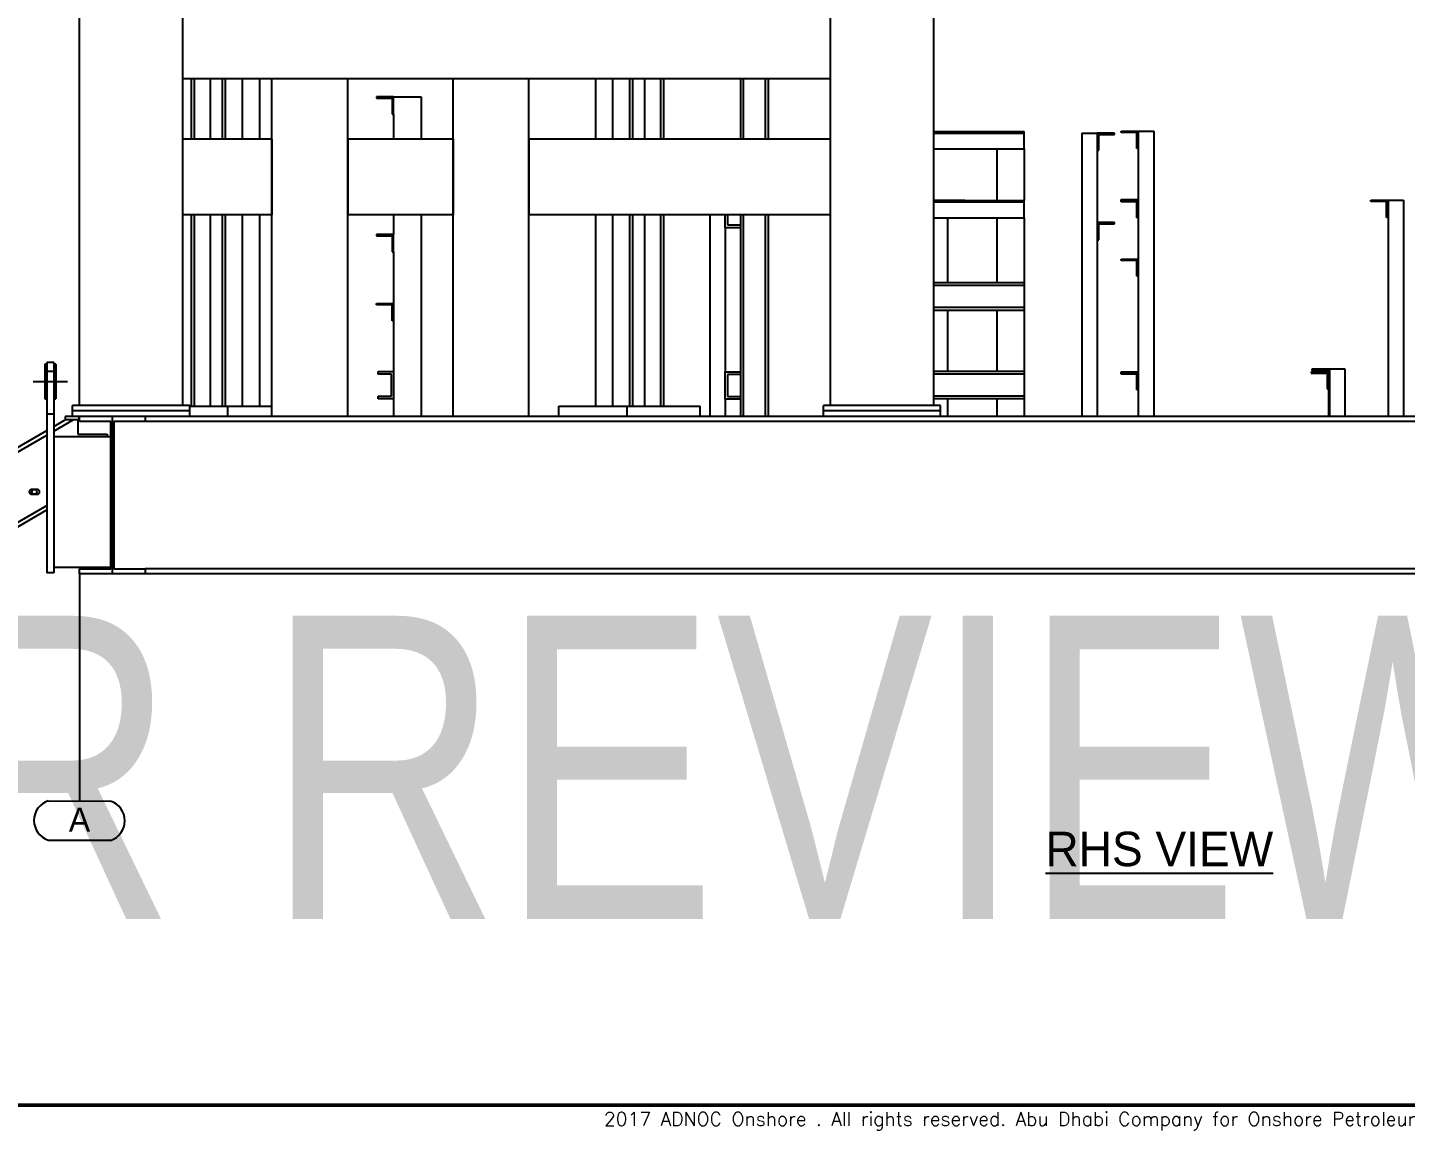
# Model space of a CAD drawing. Header units: millimetres. Extents: x 0 to 16187, y -20471 to 6290.
# Drawn here: x 5714.9 to 6115, y 5088.2 to 5408.4 of the extents above; entities that cross this region are included whole.
import ezdxf
from ezdxf.enums import TextEntityAlignment as Align

# ---------------------------------------------------------------- set-up
doc = ezdxf.new("R2018")
doc.units = ezdxf.units.MM
doc.linetypes.add('CENTERX2', pattern=[20.32, 12.7, -2.54, 2.54, -2.54])
doc.layers.add('BORDER1', color=3, linetype='Continuous')
doc.layers.add('BORDER2', color=7, linetype='Continuous')
doc.styles.add('ROMANC', font='ROMANC', dxfattribs={"height": 5})
doc.styles.add('ROMAND-1', font='ic-romand.shx')
doc.styles.add('ROMANS', font='ROMANS.shx', dxfattribs={"width": 0.8})
doc.styles.add('ROMANT', font='ROMANT', dxfattribs={"height": 4})

# ---------------------------------------------------------------- blocks, each defined once
blk = doc.blocks.new('A$7E9318A25A27D')
at = {"color": 1}
blk.add_line((13.2, 77.36), (13.2, 11.43), dxfattribs=at)
at = {"color": 1, "ltscale": 0.2}
blk.add_line((4.15, 11.48), (22.25, 11.39), dxfattribs=at)
at = {"color": 1, "linetype": 'Continuous', "lineweight": 25}
blk.add_line((4.14, 0.09), (22.29, 0.01), dxfattribs=at)
at = {"color": 1, "ltscale": 0.2}
for centre, radius, start, end in [((5.98, 5.79), 5.98, 107.869, 252.0246), ((20.4, 5.69), 5.99, 287.9651, 71.9697)]:
    blk.add_arc(centre, radius, start, end, dxfattribs=at)
at = {"color": 1, "linetype": 'Continuous', "lineweight": 25}
blk.add_text('A', height=7, rotation=359.9537, dxfattribs=at).set_placement((10.1, 2.5))
blk = doc.blocks.new('*U609')
at = {"layer": 'BORDER1', "color": 154, "true_color": 0x1859a9, "const_width": 1}
blk.add_lwpolyline([(1.81, 811), (1144, 811), (1144, 0), (0, 0), (0, 811)], close=True, dxfattribs=at)
at = {"layer": 'BORDER2', "color": 154, "true_color": 0x1859a9, "style": 'ROMANS'}
blk.add_text('2017 ADNOC Onshore . All rights reserved. Abu Dhabi Company for Onshore Petroleum Operations Ltd. Restricted Circulation', height=4, dxfattribs=at).set_placement((489.5, -2), align=Align.TOP_CENTER)
at = {"layer": 'BORDER2', "flags": 8}
for tag, height, style, p in [('REV-A', 3.24, 'ROMANS', (986.93, 140.25)), ('RE-A', 8.06, 'ROMANT', (1084.63, 7.17))]:
    blk.add_attdef(tag, text='', height=height, dxfattribs=dict(at, style=style)).set_placement(p, align=Align.CENTER)
at = {"layer": 'BORDER2', "style": 'ROMANS', "width": 3.830216}
blk.add_attdef('DATE-A', text='', height=3.24, dxfattribs=at).set_placement((995.51, 140.25), (1008.51, 140.25), align=Align.FIT)
at = {"layer": 'BORDER2'}
for tag, height, style, p in [('DRN-A', 3.24, 'ROMANS', (1018.38, 140.25)), ('CHD-A', 3.24, 'ROMANS', (1032.35, 140.25)), ('APD-A', 3.24, 'ROMANS', (1046.64, 140.25)), ('CONS_CONT_VEND', 4.2, 'ROMANC', (1061.39, 72.83))]:
    blk.add_attdef(tag, text='', height=height, dxfattribs=dict(at, style=style)).set_placement(p, align=Align.CENTER)
at = {"layer": 'BORDER2', "style": 'ROMANS', "width": 0.8}
for tag, p, height in [('1:X', (997.23, 122.55), 3.5), ('LOC', (1042.74, 122.55), 3.5), ('PROJ_NO', (1118.64, 122.55), 3.5), ('CONS_DRG_NO', (1011, 63), 3)]:
    blk.add_attdef(tag, p, '', height=height, dxfattribs=at)
at = {"layer": 'BORDER2', "lineweight": 30, "width": 0.8, "flags": 104}
blk.add_attdef('COMMENTS-A', text='', height=2.2, dxfattribs=at).set_placement((1055.21, 142.07), align=Align.MIDDLE_LEFT)
at = {"layer": 'BORDER2', "style": 'ROMANS', "width": 0.8}
for tag, p in [('PROJECT_TITLE_1', (1061.07, 55.35)), ('PROJECT_TITLE_2', (1061.07, 49.3))]:
    blk.add_attdef(tag, text='', height=3.5, dxfattribs=at).set_placement(p, align=Align.MIDDLE)
at = {"layer": 'BORDER2', "style": 'ROMANT', "width": 0.8}
for tag, p in [('DRG_TITLE_1', (1061.07, 36.31)), ('DRG_TITLE_2', (1061.07, 28.31)), ('DRG_TITLE_3', (1061.07, 20.31))]:
    blk.add_attdef(tag, text='', height=5, dxfattribs=at).set_placement(p, align=Align.CENTER)
at = {"layer": 'BORDER2', "style": 'ROMANT'}
for tag, p in [('AR', (995, 7.17)), ('PA', (1011.74, 7.17)), ('DC', (1028.45, 7.17)), ('TS', (1120.84, 7.17))]:
    blk.add_attdef(tag, p, '', height=8.06, dxfattribs=at)
for tag, p in [('SRNO', (1074.7, 7.17)), ('SH', (1115.8, 7.18))]:
    blk.add_attdef(tag, text='', height=8.06, dxfattribs=at).set_placement(p, align=Align.RIGHT)
at = {"layer": 'BORDER2', "style": 'ROMANS', "flags": 2}
blk.add_attdef('TB_VERSION', text='', height=2, dxfattribs=at).set_placement((1, -1), align=Align.TOP_LEFT)

msp = doc.modelspace()

# ---------------------------------------------------------------- linework, layer by layer
at = {"color": 7, "linetype": 'Continuous', "lineweight": 25}
for p, q in [((5729.99719, 5298.64012), (5729.99719, 5641.04012)), ((5759.99719, 5298.64012), (5759.99719, 5641.04012)), ((5947.99719, 5298.64012), (5947.99719, 5641.04012)), ((5977.99719, 5298.64012), (5977.99719, 5641.04012)), ((5759.99719, 5393.44012), (5759.99719, 5415.44012)), ((5947.99719, 5393.44012), (5947.99719, 5415.44012)), ((5947.99719, 5393.44012), (5759.99719, 5393.44012)), ((5762.42272, 5393.44012), (5762.42272, 5375.94012)), ((5763.27124, 5393.44012), (5763.27124, 5375.94012)), ((5767.97351, 5393.44012), (5767.97351, 5375.94012)), ((5771.47368, 5393.44012), (5771.47368, 5375.94012)), ((5772.32221, 5393.44012), (5772.32221, 5375.94012)), ((5777.27196, 5393.44012), (5777.27196, 5375.94012)), ((5782.22171, 5393.44012), (5782.22171, 5375.94012)), ((5785.89719, 5295.44012), (5785.89719, 5393.44012)), ((5807.89719, 5393.44012), (5785.89719, 5393.44012)), ((5807.89719, 5295.44012), (5807.89719, 5393.44012)), ((5838.49719, 5295.44012), (5838.49719, 5393.44012)), ((5860.49719, 5393.44012), (5838.49719, 5393.44012)), ((5860.49719, 5295.44012), (5860.49719, 5393.44012)), ((5879.77267, 5393.44012), (5879.77267, 5375.94012)), ((5884.72241, 5393.44012), (5884.72241, 5375.94012)), ((5889.67216, 5393.44012), (5889.67216, 5375.94012)), ((5890.52069, 5393.44012), (5890.52069, 5375.94012)), ((5894.02087, 5393.44012), (5894.02087, 5375.94012)), ((5898.72313, 5393.44012), (5898.72313, 5375.94012)), ((5899.57166, 5393.44012), (5899.57166, 5375.94012)), ((5921.89719, 5393.44012), (5921.89719, 5375.94012)), ((5922.69719, 5393.44012), (5922.69719, 5375.94012)), ((5929.09719, 5393.44012), (5929.09719, 5375.94012)), ((5929.89719, 5393.44012), (5929.89719, 5375.94012)), ((5816.19719, 5388.24012), (5816.19719, 5387.84012)), ((5821.19719, 5388.24012), (5816.19719, 5388.24012)), ((5816.19719, 5387.84012), (5820.79719, 5387.84012)), ((5820.79719, 5387.84012), (5820.79719, 5383.24012)), ((5821.19719, 5383.24012), (5821.19719, 5388.24012)), ((5821.19719, 5388.24012), (5829.19719, 5388.24012)), ((5829.19719, 5388.24012), (5829.19719, 5375.94012)), ((5820.79719, 5383.24012), (5821.19719, 5383.24012)), ((5821.19719, 5383.24012), (5821.19719, 5375.94012)), ((5977.99719, 5378.14012), (6004.29719, 5378.14012)), ((5977.99719, 5377.74012), (6004.29719, 5377.74012)), ((6004.29719, 5377.74012), (6004.29719, 5378.14012)), ((6004.29719, 5373.14012), (6004.29719, 5377.74012)), ((6020.99719, 5377.74012), (6020.99719, 5295.44012)), ((6020.99719, 5377.74012), (6025.49719, 5377.74012)), ((6025.49719, 5377.74012), (6025.49719, 5372.74012)), ((6030.49719, 5377.74012), (6025.49719, 5377.74012)), ((6025.89719, 5377.34012), (6030.49719, 5377.34012)), ((6025.89719, 5372.74012), (6025.89719, 5377.34012)), ((6030.49719, 5377.34012), (6030.49719, 5377.74012)), ((6032.39719, 5378.24012), (6037.39719, 5378.24012)), ((6032.39719, 5377.84012), (6032.39719, 5378.24012)), ((6036.99719, 5377.84012), (6032.39719, 5377.84012)), ((6036.99719, 5373.24012), (6036.99719, 5377.84012)), ((6037.39719, 5378.24012), (6037.39719, 5373.24012)), ((6037.39719, 5378.24012), (6041.89719, 5378.24012)), ((6041.89719, 5378.24012), (6041.89719, 5295.44012)), ((5785.89719, 5375.94012), (5759.99719, 5375.94012)), ((5759.99719, 5353.94012), (5759.99719, 5375.94012)), ((5785.89719, 5375.94012), (5785.89719, 5353.94012)), ((5838.49719, 5375.94012), (5807.89719, 5375.94012)), ((5807.89719, 5375.94012), (5807.89719, 5353.94012)), ((5838.49719, 5375.94012), (5838.49719, 5353.94012)), ((5860.49719, 5375.94012), (5860.49719, 5353.94012)), ((5947.99719, 5375.94012), (5860.49719, 5375.94012)), ((5947.99719, 5353.94012), (5947.99719, 5375.94012)), ((5977.99719, 5373.14012), (6004.29719, 5373.14012)), ((5996.29719, 5373.14012), (5996.29719, 5358.14012)), ((6004.29719, 5373.14012), (6004.29719, 5358.14012)), ((6025.49719, 5372.74012), (6025.89719, 5372.74012)), ((6025.49719, 5372.74012), (6025.49719, 5351.74012)), ((6037.39719, 5373.24012), (6036.99719, 5373.24012)), ((6037.39719, 5373.24012), (6037.39719, 5341.14012)), ((5977.99719, 5358.24012), (5981.99719, 5358.24012)), ((5977.99719, 5358.14012), (6004.29719, 5358.14012)), ((5977.99719, 5357.74012), (6004.29719, 5357.74012)), ((5981.99719, 5358.24012), (5986.99719, 5358.24012)), ((5981.99719, 5358.14012), (5981.99719, 5358.24012)), ((5986.99719, 5358.24012), (5986.99719, 5358.14012)), ((6004.29719, 5357.74012), (6004.29719, 5358.14012)), ((6004.29719, 5353.14012), (6004.29719, 5357.74012)), ((6032.39719, 5358.04012), (6032.39719, 5358.44012)), ((6032.39719, 5358.44012), (6037.39719, 5358.44012)), ((6036.99719, 5358.04012), (6032.39719, 5358.04012)), ((6032.39719, 5357.74012), (6032.39719, 5358.04012)), ((6036.99719, 5357.74012), (6032.39719, 5357.74012)), ((6036.99719, 5353.44012), (6036.99719, 5358.04012)), ((6037.39719, 5358.44012), (6037.39719, 5353.44012)), ((6104.89719, 5357.84012), (6104.89719, 5358.24012)), ((6104.89719, 5358.24012), (6109.89719, 5358.24012)), ((6109.49719, 5357.84012), (6104.89719, 5357.84012)), ((6109.49719, 5353.24012), (6109.49719, 5357.84012)), ((6109.89719, 5358.24012), (6109.89719, 5353.24012)), ((6109.89719, 5358.24012), (6114.39719, 5358.24012)), ((6109.89719, 5358.24012), (6109.89719, 5295.44012)), ((6114.39719, 5358.24012), (6114.39719, 5295.44012)), ((5785.89719, 5353.94012), (5759.99719, 5353.94012)), ((5762.42272, 5353.94012), (5762.42272, 5298.44012)), ((5763.27124, 5353.94012), (5763.27124, 5298.44012)), ((5767.97351, 5353.94012), (5767.97351, 5298.44012)), ((5771.47368, 5353.94012), (5771.47368, 5298.44012)), ((5772.32221, 5353.94012), (5772.32221, 5298.44012)), ((5777.27196, 5353.94012), (5777.27196, 5298.44012)), ((5782.22171, 5353.94012), (5782.22171, 5298.44012)), ((5838.49719, 5353.94012), (5807.89719, 5353.94012)), ((5821.19719, 5353.94012), (5821.19719, 5348.24012)), ((5829.19719, 5353.94012), (5829.19719, 5295.44012)), ((5947.99719, 5353.94012), (5860.49719, 5353.94012)), ((5879.77267, 5353.94012), (5879.77267, 5298.44012)), ((5884.72241, 5353.94012), (5884.72241, 5298.44012)), ((5889.67216, 5353.94012), (5889.67216, 5298.44012)), ((5890.52069, 5353.94012), (5890.52069, 5298.44012)), ((5894.02087, 5353.94012), (5894.02087, 5298.44012)), ((5898.72313, 5353.94012), (5898.72313, 5298.44012)), ((5899.57166, 5353.94012), (5899.57166, 5298.44012)), ((5912.99719, 5353.94012), (5912.99719, 5295.44012)), ((5917.49719, 5350.24012), (5917.49719, 5353.94012)), ((5918.09719, 5353.94012), (5918.09719, 5351.04012)), ((5921.89719, 5353.94012), (5921.89719, 5295.44012)), ((5922.69719, 5353.94012), (5922.69719, 5295.44012)), ((5929.09719, 5353.94012), (5929.09719, 5295.44012)), ((5929.89719, 5353.94012), (5929.89719, 5295.44012)), ((5977.99719, 5353.14012), (6004.29719, 5353.14012)), ((5981.99719, 5353.14012), (5981.99719, 5334.24012)), ((5996.29719, 5353.14012), (5996.29719, 5334.24012)), ((6004.29719, 5353.14012), (6004.29719, 5334.24012)), ((6037.39719, 5353.44012), (6036.99719, 5353.44012)), ((6036.99719, 5353.14012), (6036.99719, 5353.44012)), ((6037.39719, 5353.14012), (6036.99719, 5353.14012)), ((6109.89719, 5353.24012), (6109.49719, 5353.24012)), ((5921.89719, 5350.24012), (5917.49719, 5350.24012)), ((5917.49719, 5350.24012), (5917.49719, 5308.44012)), ((5918.09719, 5351.04012), (5921.89719, 5351.04012)), ((6025.49719, 5351.74012), (6025.49719, 5346.74012)), ((6030.49719, 5351.74012), (6025.49719, 5351.74012)), ((6025.89719, 5346.74012), (6025.89719, 5351.34012)), ((6025.89719, 5351.34012), (6030.49719, 5351.34012)), ((6030.49719, 5351.34012), (6030.49719, 5351.74012)), ((5816.19719, 5348.24012), (5816.19719, 5347.84012)), ((5821.19719, 5348.24012), (5816.19719, 5348.24012)), ((5816.19719, 5347.84012), (5820.79719, 5347.84012)), ((5820.79719, 5347.84012), (5820.79719, 5343.24012)), ((5821.19719, 5343.24012), (5821.19719, 5348.24012)), ((6025.49719, 5346.74012), (6025.89719, 5346.74012)), ((6025.49719, 5346.74012), (6025.49719, 5295.44012)), ((5820.79719, 5343.24012), (5821.19719, 5343.24012)), ((5821.19719, 5343.24012), (5821.19719, 5328.24012)), ((6032.39719, 5340.74012), (6032.39719, 5341.14012)), ((6032.39719, 5341.14012), (6037.39719, 5341.14012)), ((6036.99719, 5340.74012), (6032.39719, 5340.74012)), ((6036.99719, 5336.14012), (6036.99719, 5340.74012)), ((6037.39719, 5341.14012), (6037.39719, 5336.14012)), ((6004.29719, 5334.24012), (5977.99719, 5334.24012)), ((6004.29719, 5333.44012), (5977.99719, 5333.44012)), ((6004.29719, 5334.24012), (6004.29719, 5333.44012)), ((6004.29719, 5333.44012), (6004.29719, 5327.04012)), ((6037.39719, 5336.14012), (6036.99719, 5336.14012)), ((6037.39719, 5336.14012), (6037.39719, 5295.44012)), ((5816.19719, 5327.84012), (5816.19719, 5328.24012)), ((5816.19719, 5328.24012), (5821.19719, 5328.24012)), ((5820.79719, 5327.84012), (5816.19719, 5327.84012)), ((5820.79719, 5323.24012), (5820.79719, 5327.84012)), ((5821.19719, 5328.24012), (5821.19719, 5323.24012)), ((6004.29719, 5327.04012), (5977.99719, 5327.04012)), ((6004.29719, 5326.24012), (5977.99719, 5326.24012)), ((5981.99719, 5326.24012), (5981.99719, 5308.54012)), ((5996.29719, 5326.24012), (5996.29719, 5308.54012)), ((6004.29719, 5327.04012), (6004.29719, 5326.24012)), ((6004.29719, 5326.24012), (6004.29719, 5308.54012)), ((5821.19719, 5323.24012), (5820.79719, 5323.24012)), ((5821.19719, 5323.24012), (5821.19719, 5308.54012)), ((5720.56719, 5310.59012), (5719.96719, 5310.59012)), ((5719.96719, 5310.59012), (5719.96719, 5300.59012)), ((5722.56719, 5311.09012), (5720.56719, 5311.09012)), ((5720.56719, 5311.09012), (5720.56719, 5308.52572)), ((5722.56719, 5308.52572), (5720.56719, 5308.52572)), ((5720.56719, 5308.52572), (5720.56719, 5296.09012)), ((5722.56719, 5311.09012), (5722.56719, 5308.52572)), ((5723.16719, 5310.59012), (5722.56719, 5310.59012)), ((5722.56719, 5308.52572), (5722.56719, 5296.09012)), ((5723.16719, 5310.59012), (5723.16719, 5300.59012)), ((5816.69719, 5307.74012), (5816.69719, 5308.54012)), ((5816.69719, 5308.54012), (5821.19719, 5308.54012)), ((5821.19719, 5308.54012), (5821.19719, 5300.54012)), ((5917.49719, 5308.44012), (5921.89719, 5308.44012)), ((5917.49719, 5300.44012), (5917.49719, 5308.44012)), ((6004.29719, 5308.54012), (5977.99719, 5308.54012)), ((6004.29719, 5308.54012), (6004.29719, 5307.74012)), ((6032.39719, 5308.44012), (6037.39719, 5308.44012)), ((6032.39719, 5308.04012), (6032.39719, 5308.44012)), ((6037.39719, 5308.44012), (6037.39719, 5303.44012)), ((6087.59719, 5308.44012), (6087.59719, 5308.04012)), ((6092.49719, 5308.44012), (6087.59719, 5308.44012)), ((6087.89719, 5308.84012), (6087.89719, 5309.24012)), ((6087.89719, 5309.24012), (6092.89719, 5309.24012)), ((6092.49719, 5308.84012), (6087.89719, 5308.84012)), ((6092.49719, 5304.24012), (6092.49719, 5308.84012)), ((6092.89719, 5309.24012), (6092.89719, 5304.24012)), ((6092.89719, 5309.24012), (6097.39719, 5309.24012)), ((6097.39719, 5309.24012), (6097.39719, 5295.44012)), ((5820.59719, 5307.74012), (5816.69719, 5307.74012)), ((5820.59719, 5301.34012), (5820.59719, 5307.74012)), ((5921.89719, 5307.64012), (5918.09719, 5307.64012)), ((5918.09719, 5307.64012), (5918.09719, 5301.24012)), ((6004.29719, 5307.74012), (5977.99719, 5307.74012)), ((6004.29719, 5307.74012), (6004.29719, 5301.34012)), ((6036.99719, 5308.04012), (6032.39719, 5308.04012)), ((6032.39719, 5307.74012), (6032.39719, 5308.04012)), ((6036.99719, 5307.74012), (6032.39719, 5307.74012)), ((6036.99719, 5303.44012), (6036.99719, 5308.04012)), ((6087.59719, 5308.04012), (6092.19719, 5308.04012)), ((6092.19719, 5308.04012), (6092.19719, 5303.44012)), ((5719.96719, 5300.59012), (5720.56719, 5300.59012)), ((5722.56719, 5300.59012), (5723.16719, 5300.59012)), ((5816.69719, 5300.54012), (5816.69719, 5301.34012)), ((5816.69719, 5301.34012), (5820.59719, 5301.34012)), ((5821.19719, 5300.54012), (5816.69719, 5300.54012)), ((5821.19719, 5300.54012), (5821.19719, 5295.44012)), ((5921.89719, 5300.44012), (5917.49719, 5300.44012)), ((5917.49719, 5300.44012), (5917.49719, 5295.44012)), ((5918.09719, 5301.24012), (5921.89719, 5301.24012)), ((6004.29719, 5301.34012), (5977.99719, 5301.34012)), ((6004.29719, 5300.54012), (5977.99719, 5300.54012)), ((5981.99719, 5300.54012), (5981.99719, 5295.44012)), ((5996.29719, 5300.54012), (5996.29719, 5295.44012)), ((6004.29719, 5301.34012), (6004.29719, 5300.54012)), ((6004.29719, 5300.54012), (6004.29719, 5295.44012)), ((6037.39719, 5303.44012), (6036.99719, 5303.44012)), ((6036.99719, 5303.14012), (6036.99719, 5303.44012)), ((6037.39719, 5303.14012), (6036.99719, 5303.14012)), ((6092.19719, 5303.44012), (6092.59719, 5303.44012)), ((6092.89719, 5304.24012), (6092.49719, 5304.24012)), ((6092.59719, 5303.44012), (6092.59719, 5304.24012)), ((6092.59719, 5303.44012), (6092.59719, 5295.44012)), ((6092.89719, 5304.24012), (6092.89719, 5295.44012)), ((5727.99719, 5297.04012), (5727.99719, 5298.64012)), ((5761.99719, 5298.64012), (5727.99719, 5298.64012)), ((5727.99719, 5295.44012), (5727.99719, 5297.04012)), ((5761.99719, 5297.04012), (5727.99719, 5297.04012)), ((5761.99719, 5297.04012), (5761.99719, 5298.64012)), ((5761.99719, 5298.44012), (5773.02932, 5298.44012)), ((5761.99719, 5295.44012), (5761.99719, 5297.04012)), ((5773.02932, 5295.44012), (5773.02932, 5298.44012)), ((5773.02932, 5298.44012), (5785.89719, 5298.44012)), ((5869.16606, 5295.44012), (5869.16606, 5298.44012)), ((5869.16606, 5298.44012), (5888.96505, 5298.44012)), ((5888.96505, 5295.44012), (5888.96505, 5298.44012)), ((5888.96505, 5298.44012), (5910.17826, 5298.44012)), ((5910.17826, 5295.44012), (5910.17826, 5298.44012)), ((5945.99719, 5297.04012), (5945.99719, 5298.64012)), ((5979.99719, 5298.64012), (5945.99719, 5298.64012)), ((5945.99719, 5295.44012), (5945.99719, 5297.04012)), ((5979.99719, 5297.04012), (5945.99719, 5297.04012)), ((5979.99719, 5297.04012), (5979.99719, 5298.64012)), ((5979.99719, 5295.44012), (5979.99719, 5297.04012)), ((5722.56719, 5296.09012), (5720.56719, 5296.09012)), ((5720.56719, 5296.09012), (5720.56719, 5250.09012)), ((5722.56719, 5296.09012), (5722.56719, 5250.09012)), ((5722.56719, 5292.53776), (5725.86217, 5294.44012)), ((5722.56719, 5291.20986), (5728.16217, 5294.44012)), ((5725.86217, 5295.44012), (5725.86217, 5294.44012)), ((5727.99719, 5295.44012), (5725.86217, 5295.44012)), ((5729.86217, 5294.44012), (5725.86217, 5294.44012)), ((5761.99719, 5295.44012), (5727.99719, 5295.44012)), ((5729.56719, 5294.44012), (5729.56719, 5290.34012)), ((5729.86217, 5295.44012), (5729.86217, 5294.44012)), ((5729.99719, 5293.99012), (5729.99719, 5295.44012)), ((5739.06719, 5293.99012), (5729.99719, 5293.99012)), ((5739.06719, 5251.19012), (5739.06719, 5293.99012)), ((5739.51719, 5295.44012), (5739.51719, 5249.74012)), ((5739.96719, 5293.99012), (5739.96719, 5251.19012)), ((5749.03719, 5293.99012), (5739.96719, 5293.99012)), ((5749.03719, 5295.44012), (5749.03719, 5293.99012)), ((6342.35719, 5293.99012), (5749.03719, 5293.99012)), ((5945.99719, 5295.44012), (5761.99719, 5295.44012)), ((5807.89719, 5295.44012), (5785.89719, 5295.44012)), ((5860.49719, 5295.44012), (5838.49719, 5295.44012)), ((5979.99719, 5295.44012), (5945.99719, 5295.44012)), ((6329.39719, 5295.44012), (5979.99719, 5295.44012)), ((5665.06719, 5259.34012), (5720.56719, 5291.38306)), ((5665.06719, 5258.01221), (5720.56719, 5290.05515)), ((5722.56719, 5289.59012), (5739.06719, 5289.59012)), ((5729.56719, 5290.34012), (5738.06719, 5290.34012)), ((5738.06719, 5290.34012), (5738.06719, 5289.59012)), ((5717.72078, 5274.27388), (5716.12078, 5274.27388)), ((5716.12078, 5272.87388), (5717.72078, 5272.87388)), ((5692.20168, 5253.24012), (5720.56719, 5269.61696)), ((5694.50168, 5253.24012), (5720.56719, 5268.28905)), ((5722.56719, 5250.09012), (5720.56719, 5250.09012)), ((5739.06719, 5251.59012), (5722.56719, 5251.59012)), ((5729.99719, 5249.74012), (5729.99719, 5251.19012)), ((5729.99719, 5251.19012), (5739.06719, 5251.19012)), ((5739.51719, 5249.74012), (5729.99719, 5249.74012)), ((5749.03719, 5249.74012), (5739.51719, 5249.74012)), ((5739.96719, 5251.19012), (5749.03719, 5251.19012)), ((5749.03719, 5251.19012), (5749.03719, 5249.74012)), ((6342.35719, 5251.19012), (5749.03719, 5251.19012)), ((6342.35719, 5249.74012), (5749.03719, 5249.74012))]:
    msp.add_line(p, q, dxfattribs=at)
at = {"color": 3, "linetype": 'CENTERX2'}
msp.add_line((5716.56419, 5305.59012), (5726.57018, 5305.59012), dxfattribs=at)
at = {"color": 7, "linetype": 'Continuous', "lineweight": 25}
msp.add_circle((5716.92078, 5273.57388), 0.7, dxfattribs=at)
for centre, start, end in [((5716.12078, 5273.57388), 90, 270), ((5717.72078, 5273.57388), 270, 90)]:
    msp.add_arc(centre, 0.7, start, end, dxfattribs=at)

# ---------------------------------------------------------------- block references
msp.add_blockref('A$7E9318A25A27D', (5716.79569, 5172.37714))
at = {"layer": 'BORDER1'}
ref = msp.add_blockref('*U609', (4127.45492, 5095.49056), dxfattribs=at)
lines = msp.add_mtext('\\W0.80000;ISSUED FOR REVIEW\\P', dxfattribs={"layer": 'BORDER2', "insert": (5182.66488, 5237.56499), "char_height": 88, "attachment_point": 1})
ref.add_attrib('COMMENTS-A', '', (5182.66488, 5237.56499), dxfattribs={"flags": 104}).embed_mtext(lines)
msp.add_blockref('*U609', (5564.09849, 5095.49056), dxfattribs=at)

# ---------------------------------------------------------------- texts
at = {"color": 7, "style": 'ROMAND-1'}
msp.add_text('%%URHS VIEW', height=10, dxfattribs=at).set_placement((6010.43277, 5164.88206))

doc.saveas('drawing.dxf')
